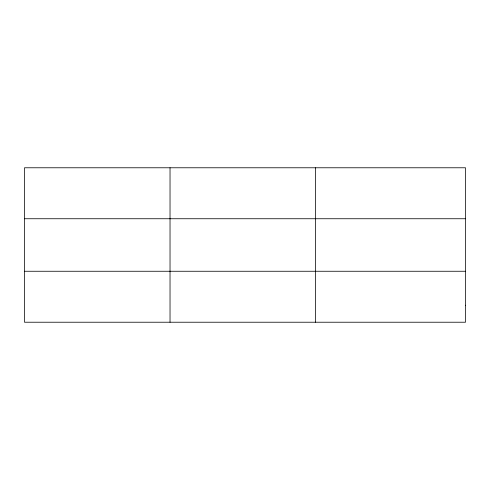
<?xml version="1.0" encoding="UTF-8"?>
<svg xmlns="http://www.w3.org/2000/svg" width="490" height="490" viewBox="0 0 490 490"><rect width="100%" height="100%" fill="white"/><g stroke="black" fill="none" stroke-linecap="round" stroke-linejoin="round"><path stroke-width="0.73" d="M170.03 167.776L170.03 322.224M315.56 167.776L315.56 322.224M24.5 218.742L465.5 218.742M24.5 271.258L465.5 271.258M465.5 305.233L465.5 322.224L24.5 322.224L24.5 167.776L465.5 167.776L465.5 305.233"/></g></svg>
